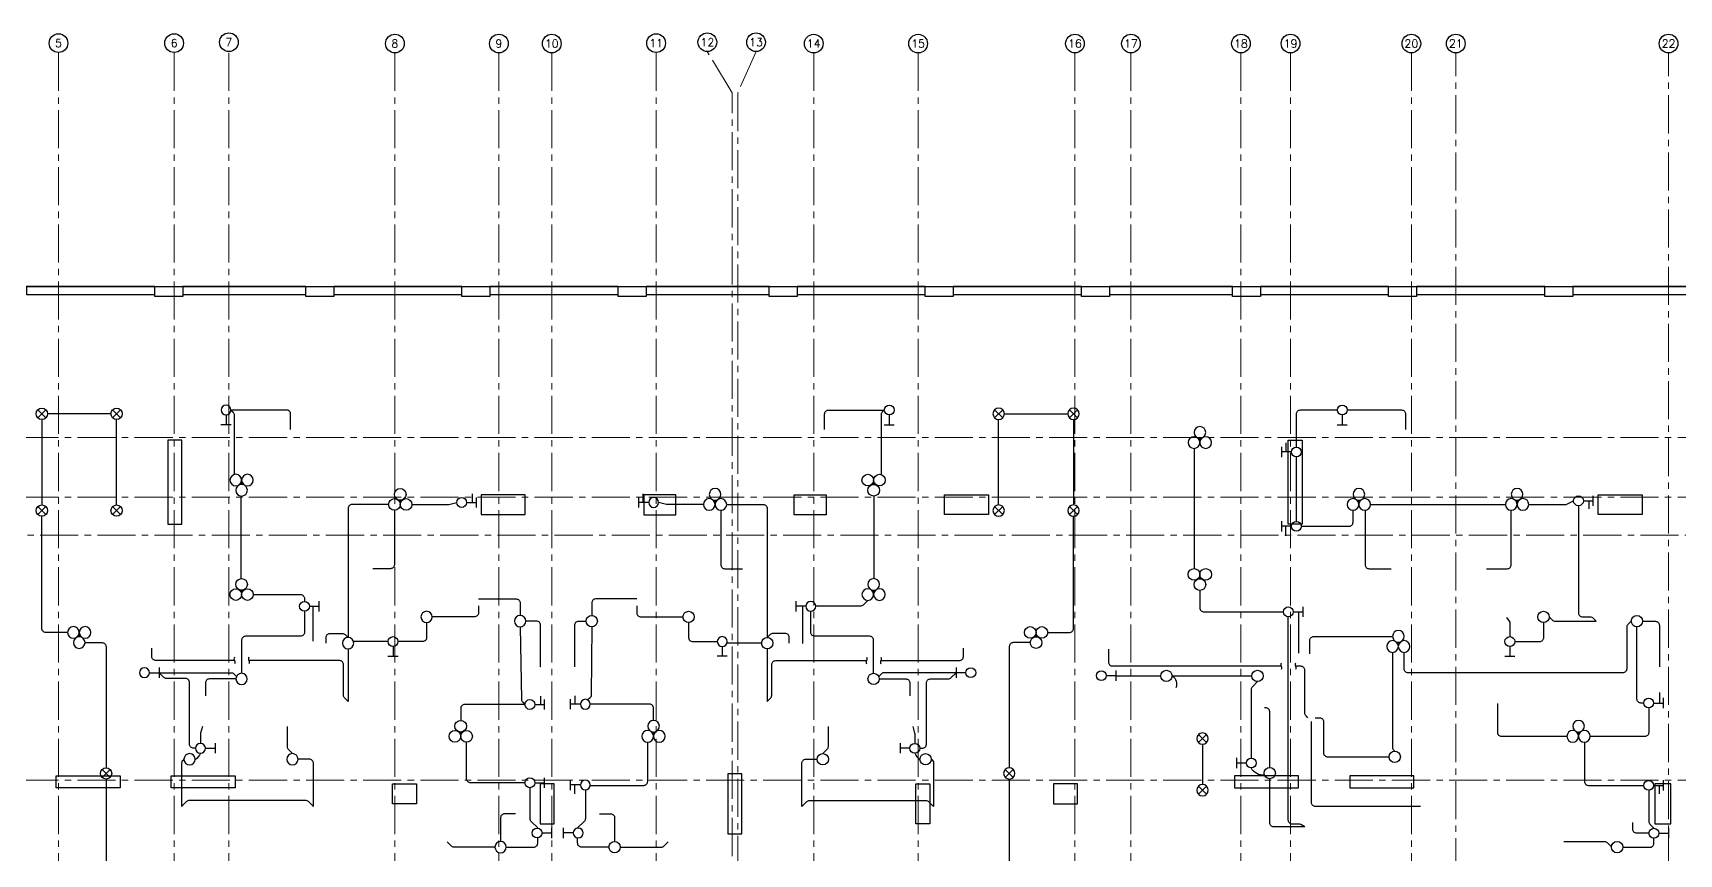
# Model space of a CAD drawing. Header units: metres. Extents: x -10 to 115, y -8 to 36.
# Drawn here: x 10.43 to 51.58, y 15.94 to 36.46 of the extents above; entities that cross this region are included whole.
import ezdxf
from ezdxf.enums import TextEntityAlignment as Align

# ---------------------------------------------------------------- set-up
doc = ezdxf.new("R2010")
doc.units = ezdxf.units.M
doc.linetypes.add('CENTER2', pattern=[28.575, 19.05, -3.175, 3.175, -3.175])
for name, color, linetype in [('Column', 4, 'Continuous'), ('ElecConduit', 20, 'Continuous'), ('ELIGHT', 4, 'Continuous'), ('GRID', 1, 'CENTER2'), ('S-GRID-CIRC', 3, 'Continuous'), ('S-GRID-CIRC-TEXT', 3, 'Continuous'), ('ShearWall', 241, 'Continuous'), ('Slab', 3, 'Continuous'), ('Wall', 1, 'Continuous')]:
    doc.layers.add(name, color=color, linetype=linetype)
doc.layers.add('S-GRID-DIMS', color=2, linetype='Continuous', lineweight=0)
doc.styles.add('S-ROMANS', font='romans.shx', dxfattribs={"width": 0.75})

# ---------------------------------------------------------------- blocks, each defined once
blk = doc.blocks.new('EI2')
at = {"layer": 'ELIGHT'}
for p, q in [((0, 0.181), (0, -0.181)), ((0.35, 0), (0, 0))]:
    blk.add_line(p, q, dxfattribs=at)
blk.add_circle((0.527, 0), 0.176, dxfattribs=at)
blk = doc.blocks.new('E LIGHTING OUTLET')
at = {"layer": 'ELIGHT'}
blk.add_circle((0, 0), 0.177, dxfattribs=at)
blk = doc.blocks.new('EChandlier')
at = {"layer": 'ELIGHT'}
for centre, radius in [((-0.228, 0.13), 0.228), ((0, 0), 0.028), ((0.227, 0.13), 0.228), ((0.002, -0.266), 0.228)]:
    blk.add_circle(centre, radius, dxfattribs=at)
blk = doc.blocks.new('EI1')
at = {"layer": 'ELIGHT'}
for points in [[(0.157, 0.157), (-0.157, -0.157)], [(-0.157, 0.157), (0.157, -0.157)]]:
    blk.add_lwpolyline(points, dxfattribs=at)
blk.add_circle((0, 0), 0.222, dxfattribs=at)
blk = doc.blocks.new('S-GRID-CIRC')
at = {"layer": 'S-GRID-CIRC'}
blk.add_circle((0, 0), 0.35, dxfattribs=at)
at = {"layer": 'S-GRID-CIRC-TEXT', "color": 3, "style": 'S-ROMANS', "flags": 8}
blk.add_attdef('GRID-CIRC', text='', height=0.3, dxfattribs=at).set_placement((0, 0), align=Align.MIDDLE)

msp = doc.modelspace()

# ---------------------------------------------------------------- linework, layer by layer
at = {"layer": 'Column'}
for points in [[(13.475, 29.875), (13.475, 30.125), (14.175, 30.125), (14.175, 29.875)], [(17.253, 29.875), (17.253, 30.125), (17.953, 30.125), (17.953, 29.875)], [(21.155, 29.875), (21.155, 30.125), (21.855, 30.125), (21.855, 29.875)], [(25.058, 29.875), (25.058, 30.125), (25.758, 30.125), (25.758, 29.875)], [(28.836, 29.875), (28.836, 30.125), (29.536, 30.125), (29.536, 29.875)], [(32.738, 29.875), (32.738, 30.125), (33.438, 30.125), (33.438, 29.875)], [(36.641, 29.875), (36.641, 30.125), (37.341, 30.125), (37.341, 29.875)], [(40.419, 29.875), (40.419, 30.125), (41.119, 30.125), (41.119, 29.875)], [(44.321, 29.875), (44.321, 30.125), (45.021, 30.125), (45.021, 29.875)], [(48.224, 29.875), (48.224, 30.125), (48.924, 30.125), (48.924, 29.875)]]:
    msp.add_lwpolyline(points, close=True, dxfattribs=at)
at = {"layer": 'Column', "color": 4, "linetype": 'Continuous'}
for points in [[(21.64, 24.421), (22.74, 24.421), (22.74, 24.92), (21.64, 24.92)], [(25.7, 24.42), (26.5, 24.42), (26.5, 24.92), (25.7, 24.92)], [(30.26, 24.42), (29.46, 24.42), (29.46, 24.92), (30.26, 24.92)], [(34.32, 24.421), (33.22, 24.421), (33.22, 24.92), (34.32, 24.92)], [(50.66, 24.421), (49.56, 24.421), (49.56, 24.92), (50.66, 24.92)], [(28.155, 17.94), (27.805, 17.94), (27.805, 16.44), (28.155, 16.44)], [(19.42, 17.69), (20.02, 17.69), (20.02, 17.19), (19.42, 17.19)], [(23.46, 17.692), (23.11, 17.692), (23.11, 16.692), (23.46, 16.692)], [(32.5, 17.692), (32.85, 17.692), (32.85, 16.692), (32.5, 16.692)], [(36.54, 17.69), (35.94, 17.69), (35.94, 17.19), (36.54, 17.19)], [(51.38, 17.69), (50.98, 17.69), (50.98, 16.69), (51.38, 16.69)]]:
    msp.add_lwpolyline(points, close=True, dxfattribs=at)
at = {"layer": 'ElecConduit', "elevation": -1.5}
for points in [[(10.653, 26.8), (10.653, 24.664)], [(12.381, 26.942), (10.795, 26.942)], [(12.523, 24.664), (12.523, 26.8)], [(34.573, 24.664), (34.573, 26.8)], [(34.715, 26.942), (36.301, 26.942)], [(36.443, 26.8), (36.443, 24.664)], [(39.457, 26.076), (39.457, 23.072)], [(41.751, 26.214), (41.751, 25.988)], [(42.017, 24.253), (42.017, 25.864)], [(15.636, 22.822), (15.636, 24.885)], [(19.904, 24.674), (20.828, 24.674), (21.025, 24.726)], [(21.415, 24.942), (21.415, 24.725)], [(25.68, 24.942), (25.68, 24.725)], [(27.191, 24.674), (26.268, 24.674), (26.07, 24.726)], [(31.459, 22.822), (31.459, 24.885)], [(49.335, 24.563), (49.335, 24.766)], [(43.869, 24.671), (47.241, 24.671)], [(41.751, 23.889), (41.751, 24.13)], [(17.425, 22.129), (17.425, 21.26)], [(29.67, 22.129), (29.67, 21.202)], [(42.078, 20.955), (42.078, 21.991)], [(18.308, 21.066), (18.308, 19.753)], [(19.309, 21.248), (18.444, 21.248)], [(28.646, 21.208), (27.78, 21.208)], [(28.788, 21.066), (28.788, 19.753)], [(23.12, 20.613), (23.109, 20.613)], [(37.508, 20.389), (38.624, 20.389)], [(38.908, 20.389), (40.902, 20.389)], [(23.12, 19.884), (23.12, 19.675)], [(23.975, 19.89), (23.975, 19.681)], [(51.092, 19.972), (51.092, 19.711)], [(39.668, 18.68), (39.668, 17.674)], [(12.258, 17.811), (12.258, 15.069)], [(23.12, 17.496), (23.12, 17.718)], [(34.838, 17.811), (34.838, 15.069)], [(23.975, 17.44), (23.975, 17.663)], [(51.092, 17.438), (51.092, 17.653)]]:
    msp.add_lwpolyline(points, dxfattribs=at)
for points in [[(16.873, 26.547), (16.873, 26.936, 0.414214), (16.773, 27.036), (15.381, 27.036)], [(15.381, 27.036), (15.434, 26.982, -0.198912), (15.464, 26.912), (15.464, 25.424)], [(30.223, 26.547), (30.223, 26.936, -0.414214), (30.323, 27.036), (31.715, 27.036)], [(31.715, 27.036), (31.661, 26.982, 0.198912), (31.632, 26.912), (31.632, 25.424)], [(42.017, 26.111), (42.017, 26.938, -0.414214), (42.117, 27.038), (43.039, 27.038)], [(43.286, 27.038), (44.646, 27.038, -0.414214), (44.746, 26.938), (44.746, 26.549)], [(47.824, 24.671), (48.735, 24.671, 0.119102), (48.78, 24.682), (48.945, 24.766)], [(11.297, 21.475), (10.753, 21.475, -0.414214), (10.653, 21.575), (10.653, 24.38)], [(19.322, 24.674), (18.408, 24.674, 0.414214), (18.308, 24.574), (18.308, 21.35)], [(19.467, 24.529), (19.467, 23.17, -0.414214), (19.367, 23.07), (18.929, 23.07)], [(27.628, 24.529), (27.628, 23.17, 0.414214), (27.728, 23.07), (28.167, 23.07)], [(27.774, 24.674), (28.688, 24.674, -0.414214), (28.788, 24.574), (28.788, 21.35)], [(35.799, 21.475), (36.343, 21.475, 0.414214), (36.443, 21.575), (36.443, 24.38)], [(42.141, 24.129), (43.332, 24.129, 0.414214), (43.432, 24.229), (43.432, 24.525)], [(43.735, 24.53), (43.735, 23.17, 0.414214), (43.835, 23.07), (44.387, 23.07)], [(46.767, 23.07), (47.287, 23.07, 0.414214), (47.387, 23.17), (47.387, 24.53)], [(49.069, 24.643), (49.069, 21.964, 0.414214), (49.169, 21.864), (49.361, 21.864, -0.198912), (49.432, 21.835), (49.513, 21.754)], [(15.939, 22.423), (17.119, 22.423, -0.414214), (17.219, 22.323), (17.219, 22.253)], [(21.568, 22.314), (22.51, 22.314, -0.414214), (22.61, 22.214), (22.61, 21.901)], [(25.528, 22.314), (24.5, 22.314, 0.414214), (24.4, 22.214), (24.4, 21.901)], [(31.302, 22.278), (31.183, 22.159, -0.198912), (31.112, 22.13), (30, 22.13)], [(39.604, 22.527), (39.604, 22.091, 0.414214), (39.704, 21.991), (41.691, 21.991)], [(17.219, 22.006), (17.219, 21.48, -0.414214), (17.119, 21.38), (15.748, 21.38, 0.414214), (15.648, 21.28), (15.648, 20.455)], [(21.568, 22.145), (21.568, 21.964, -0.414214), (21.468, 21.864), (20.415, 21.864)], [(25.528, 22.145), (25.528, 21.964, 0.414214), (25.628, 21.864), (26.681, 21.864)], [(31.448, 20.455), (31.448, 21.28, 0.414214), (31.348, 21.38), (29.977, 21.38, -0.414214), (29.877, 21.48), (29.877, 22.006)], [(42.228, 16.617), (42.124, 16.673, 0.125344), (42.076, 16.685), (41.914, 16.685, -0.414214), (41.814, 16.785), (41.814, 21.868)], [(47.271, 21.847), (47.334, 21.758, -0.155023), (47.353, 21.7), (47.353, 21.372)], [(48.335, 21.864), (48.415, 21.784, 0.198912), (48.486, 21.755), (49.513, 21.755)], [(17.759, 21.207), (17.759, 21.351, -0.414214), (17.859, 21.451), (18.166, 21.451, -0.198912), (18.236, 21.421), (18.308, 21.35)], [(20.273, 21.722), (20.273, 21.348, -0.414214), (20.173, 21.248), (19.552, 21.248)], [(22.61, 21.617), (22.645, 19.802, 0.198912), (22.675, 19.731), (22.73, 19.675)], [(23.12, 20.613), (23.12, 21.659, 0.414214), (23.02, 21.759), (22.752, 21.759)], [(23.975, 20.613), (23.975, 21.659, -0.414214), (24.075, 21.759), (24.258, 21.759)], [(24.4, 21.617), (24.39, 19.914, -0.198912), (24.361, 19.844), (24.305, 19.788)], [(26.823, 21.722), (26.823, 21.348, 0.414214), (26.923, 21.248), (27.543, 21.248)], [(29.336, 21.207), (29.336, 21.351, 0.414214), (29.236, 21.451), (28.93, 21.451, 0.198912), (28.859, 21.421), (28.788, 21.35)], [(50.388, 21.759), (50.302, 21.673, 0.198912), (50.273, 21.602), (50.273, 20.564, -0.414214), (50.173, 20.464), (44.811, 20.464, -0.414214), (44.711, 20.564), (44.711, 20.979)], [(48.193, 21.722), (48.193, 21.343, -0.414214), (48.093, 21.243), (47.476, 21.243)], [(50.7, 19.712), (50.63, 19.712, -0.414214), (50.53, 19.812), (50.53, 21.617)], [(50.672, 21.754), (50.99, 21.754, -0.414214), (51.09, 21.654), (51.09, 20.617)], [(11.733, 21.222), (12.158, 21.222, -0.414214), (12.258, 21.122), (12.258, 18.095)], [(15.467, 20.772), (13.505, 20.772, -0.414214), (13.405, 20.872), (13.405, 21.083)], [(31.628, 20.772), (33.591, 20.772, 0.414214), (33.691, 20.872), (33.691, 21.083)], [(35.363, 21.222), (34.938, 21.222, 0.414214), (34.838, 21.122), (34.838, 18.095)], [(41.634, 20.629), (37.425, 20.629, -0.414214), (37.325, 20.729), (37.325, 21.055)], [(42.354, 20.944), (42.354, 21.278, -0.414214), (42.454, 21.378), (44.42, 21.378)], [(15.467, 20.855, 0.242715), (15.467, 20.772, -0.242715), (15.467, 20.69)], [(15.828, 20.855, 0.242715), (15.828, 20.772, -0.242715), (15.828, 20.69)], [(18.308, 19.753), (18.225, 19.836, -0.198912), (18.196, 19.906), (18.196, 20.672, 0.414214), (18.096, 20.772), (15.828, 20.772)], [(28.788, 19.753), (28.871, 19.836, 0.198912), (28.9, 19.906), (28.9, 20.672, -0.414214), (29, 20.772), (31.268, 20.772)], [(31.268, 20.855, -0.242715), (31.268, 20.772, 0.242715), (31.268, 20.69)], [(31.628, 20.855, -0.242715), (31.628, 20.772, 0.242715), (31.628, 20.69)], [(41.634, 20.711, 0.242715), (41.634, 20.629, -0.242715), (41.634, 20.546)], [(41.994, 20.711, 0.242715), (41.994, 20.629, -0.242715), (41.994, 20.546)], [(42.303, 19.343), (42.257, 19.389, -0.198912), (42.228, 19.46), (42.228, 20.529, 0.414214), (42.128, 20.629), (41.994, 20.629)], [(44.419, 20.979), (44.419, 18.606, 0.198912), (44.449, 18.535), (44.475, 18.509)], [(13.588, 20.47), (15.38, 20.47, -0.192521), (15.449, 20.443), (15.52, 20.375)], [(14.495, 18.58), (14.446, 18.58, -0.414214), (14.346, 18.68), (14.346, 20.224, 0.414214), (14.246, 20.324), (13.775, 20.324, -0.198912), (13.705, 20.353), (13.588, 20.47)], [(15.506, 20.313), (14.843, 20.313, 0.414214), (14.743, 20.213), (14.743, 19.89)], [(33.508, 20.47), (31.716, 20.47, 0.192521), (31.647, 20.443), (31.576, 20.375)], [(31.59, 20.313), (32.253, 20.313, -0.414214), (32.353, 20.213), (32.353, 19.89)], [(32.6, 18.58), (32.666, 18.58, 0.414214), (32.766, 18.68), (32.766, 20.214, -0.414214), (32.866, 20.314), (33.311, 20.314, 0.198912), (33.381, 20.343), (33.508, 20.47)], [(38.908, 20.389, -0.383648), (39.002, 20.09, 3.183241)], [(41.044, 20.247), (40.916, 20.119, 0.198912), (40.887, 20.048), (40.887, 18.335)], [(22.73, 19.675), (21.224, 19.675, 0.414214), (21.124, 19.575), (21.124, 19.279)], [(25.946, 19.279), (25.946, 19.582, 0.414214), (25.846, 19.682), (24.365, 19.682)], [(41.35, 18.104), (41.35, 19.494, 0.414214), (41.25, 19.594), (41.223, 19.594)], [(42.489, 19.343), (42.596, 19.343, -0.414214), (42.696, 19.243), (42.696, 18.467, 0.414214), (42.796, 18.367), (44.333, 18.367)], [(48.779, 18.874), (47.148, 18.874, -0.414214), (47.048, 18.974), (47.048, 19.696)], [(50.824, 19.588), (50.824, 18.974, -0.414214), (50.724, 18.874), (49.362, 18.874)], [(14.671, 19.123), (14.623, 18.961, 0.071989), (14.619, 18.932), (14.619, 18.704)], [(16.788, 19.123), (16.788, 18.62, 0.198912), (16.817, 18.549), (16.918, 18.449)], [(30.307, 19.123), (30.307, 18.62, -0.198912), (30.278, 18.549), (30.178, 18.449)], [(32.424, 19.123), (32.472, 18.961, -0.071989), (32.477, 18.932), (32.477, 18.704)], [(45.121, 17.122), (42.496, 17.122, -0.414214), (42.396, 17.222), (42.396, 19.25)], [(22.73, 17.719), (21.371, 17.719, -0.414214), (21.271, 17.819), (21.271, 18.734)], [(24.365, 17.654), (25.699, 17.654, 0.414214), (25.799, 17.754), (25.799, 18.734)], [(49.216, 18.734), (49.216, 17.754, 0.414214), (49.316, 17.654), (50.701, 17.654)], [(14.206, 18.307), (14.177, 18.278, 0.198912), (14.148, 18.207), (14.148, 17.124)], [(14.619, 18.457, -0.134302), (14.488, 18.294, 1.72592)], [(17.443, 17.122), (17.443, 18.207, 0.414214), (17.343, 18.307), (17.06, 18.307)], [(29.653, 17.122), (29.653, 18.207, -0.414214), (29.753, 18.307), (30.036, 18.307)], [(32.477, 18.457, 0.134302), (32.608, 18.294, -1.72592)], [(32.89, 18.307), (32.919, 18.278, -0.198912), (32.948, 18.207), (32.948, 17.124)], [(41.217, 17.913, -0.327489), (40.887, 18.088, 3.420201)], [(42.228, 16.617), (41.45, 16.617, -0.414214), (41.35, 16.717), (41.35, 17.82)], [(22.854, 17.595), (22.854, 16.824, 0.198912), (22.883, 16.754), (23.049, 16.588)], [(24.242, 17.54), (24.242, 16.824, -0.198912), (24.212, 16.753), (24.047, 16.588)], [(50.824, 17.53), (50.824, 16.752, 0.198912), (50.853, 16.681), (50.954, 16.581)], [(17.443, 17.122), (17.316, 17.249, 0.198912), (17.245, 17.278), (14.343, 17.278, 0.198912), (14.272, 17.249), (14.148, 17.124)], [(22.498, 16.942), (22.223, 16.942, 0.414214), (22.123, 16.842), (22.123, 16.252)], [(24.597, 16.942), (24.873, 16.942, -0.414214), (24.973, 16.842), (24.973, 16.252)], [(29.653, 17.122), (29.78, 17.249, -0.198912), (29.851, 17.278), (32.752, 17.278, -0.198912), (32.823, 17.249), (32.948, 17.124)], [(50.831, 16.457), (50.525, 16.457, -0.414214), (50.425, 16.557), (50.425, 16.723)], [(21.981, 16.11), (20.958, 16.11, -0.198912), (20.887, 16.14), (20.783, 16.244)], [(22.265, 16.11), (22.949, 16.11, 0.414214), (23.049, 16.21), (23.049, 16.341)], [(24.831, 16.11), (24.147, 16.11, -0.414214), (24.047, 16.21), (24.047, 16.341)], [(25.115, 16.11), (26.138, 16.11, 0.198912), (26.208, 16.14), (26.313, 16.244)], [(49.893, 16.113), (49.791, 16.215, 0.198912), (49.721, 16.244), (48.703, 16.244)], [(50.177, 16.105), (50.854, 16.105, 0.414214), (50.954, 16.205), (50.954, 16.334)]]:
    msp.add_lwpolyline(points, format="xyb", dxfattribs=at)
at = {"layer": 'GRID', "lineweight": 0, "ltscale": 0.05}
for p, q in [((11.07, 35.963), (11.07, -7.482)), ((13.96, 35.963), (13.96, -7.482)), ((15.33, 35.963), (15.33, -7.482)), ((19.48, 35.963), (19.48, -7.482)), ((22.08, 35.963), (22.08, -7.482)), ((23.4, 35.963), (23.4, -7.482)), ((26.01, 35.963), (26.01, -7.482)), ((29.95, 35.963), (29.95, -7.482)), ((32.56, 35.963), (32.56, -7.482)), ((36.48, 35.963), (36.48, -7.482)), ((37.88, 35.963), (37.88, -7.482)), ((40.63, 35.963), (40.63, -7.482)), ((41.87, 35.963), (41.87, -7.482)), ((44.89, 35.963), (44.89, -7.482)), ((46, -7.482), (46, 35.963)), ((51.32, -7.482), (51.32, 35.963)), ((-9.888, 26.35), (114.619, 26.351)), ((-9.888, 24.86), (114.619, 24.861)), ((-9.888, 17.78), (114.619, 17.781))]:
    msp.add_line(p, q, dxfattribs=at)
for points in [[(27.37, -7.45), (27.91, -6.974), (27.91, 34.963), (27.29, 35.995)], [(28.51, 35.995), (28.05, 34.963), (28.05, -6.974), (28.51, -7.45)], [(-9.89, 23.41), (-9.39, 23.91), (114.541, 23.911), (114.612, 23.411)]]:
    msp.add_lwpolyline(points, dxfattribs=at)
at = {"layer": 'ShearWall'}
for points in [[(14.15, 26.28), (13.8, 26.28), (13.8, 24.18), (14.15, 24.18)], [(41.81, 26.28), (42.16, 26.28), (42.16, 24.18), (41.81, 24.18)], [(11.01, 17.59), (11.01, 17.89), (12.61, 17.89), (12.61, 17.59)], [(13.89, 17.59), (13.89, 17.89), (15.49, 17.89), (15.49, 17.59)], [(42.07, 17.59), (42.07, 17.89), (40.47, 17.89), (40.47, 17.59)], [(44.95, 17.59), (44.95, 17.89), (43.35, 17.89), (43.35, 17.59)]]:
    msp.add_lwpolyline(points, close=True, dxfattribs=at)
at = {"layer": 'Slab'}
msp.add_lwpolyline([(55.875, 30.125), (55.875, -2.875), (-3.41, -2.875), (-3.41, -3.325), (-8.29, -3.325), (-8.291, -2.423), (-8.29, -2.423), (-8.29, 30.125), (55.875, 30.125)], dxfattribs=at)
at = {"layer": 'Wall'}
for points in [[(10.273, 29.925), (13.475, 29.925), (13.475, 30.125), (10.273, 30.125)], [(14.175, 29.925), (17.253, 29.925), (17.253, 30.125), (14.175, 30.125)], [(17.953, 29.925), (21.155, 29.925), (21.155, 30.125), (17.953, 30.125)], [(21.855, 29.925), (25.058, 29.925), (25.058, 30.125), (21.855, 30.125)], [(25.758, 29.925), (28.836, 29.925), (28.836, 30.125), (25.758, 30.125)], [(29.536, 29.925), (32.738, 29.925), (32.738, 30.125), (29.536, 30.125)], [(33.438, 29.925), (36.641, 29.925), (36.641, 30.125), (33.438, 30.125)], [(37.341, 29.925), (40.419, 29.925), (40.419, 30.125), (37.341, 30.125)], [(41.119, 29.925), (44.321, 29.925), (44.321, 30.125), (41.119, 30.125)], [(45.021, 29.925), (48.224, 29.925), (48.224, 30.125), (45.021, 30.125)], [(48.924, 29.925), (52.002, 29.925), (52.002, 30.125), (48.924, 30.125)]]:
    msp.add_lwpolyline(points, close=True, dxfattribs=at)

# ---------------------------------------------------------------- block references
at = {"layer": 'ELIGHT'}
for name, p, xscale, yscale, zscale, rotation in [('EI2', (43.162, 26.669, -1.5), 0.7, 0.7, 0.7, 90.00025936263576), ('EI1', (10.653, 26.942, -1.5), 0.6399999999872202, 0.6399999999872202, 0.6399999999872202, 180), ('EI1', (12.523, 26.942, -1.5), 0.6399999999872202, 0.6399999999872202, 0.6399999999872202, 180), ('EI2', (15.258, 26.667, -1.5), -0.7, 0.7, 0.7, 269.9997406373642), ('EI2', (31.838, 26.667, -1.5), 0.7, 0.7, 0.7, 90.00025936263579), ('EI1', (34.573, 26.942, -1.5), -0.6399999999872202, 0.6399999999872202, 0.6399999999872202, 180), ('EI1', (36.443, 26.942, -1.5), -0.6399999999872202, 0.6399999999872202, 0.6399999999872202, 180), ('EChandlier', (39.603, 26.305, -1.5), -0.6400000000000001, 0.6400000000000001, 0.6400000000000001, 180.0002593626358), ('EI2', (41.648, 25.988, -1.5), 0.7, 0.7, 0.7, 0.0002593626357643318), ('EChandlier', (15.648, 25.2, -1.5), -0.6400000000000001, 0.6400000000000001, 0.6400000000000001, 0.0002593626357683121), ('EChandlier', (31.448, 25.2, -1.5), 0.6400000000000001, 0.6400000000000001, 0.6400000000000001, 359.9997406373642), ('EChandlier', (19.613, 24.758, -1.5), 0.6400000000000001, 0.6400000000000001, 0.6400000000000001, 179.9997406373642), ('EI2', (21.518, 24.725, -1.5), 0.7, 0.7, 0.7, 180.0002593626356), ('EI2', (25.578, 24.725, -1.5), -0.7, 0.7, 0.7, 179.9997406373643), ('EChandlier', (27.483, 24.758, -1.5), -0.6400000000000001, 0.6400000000000001, 0.6400000000000001, 180.0002593626358), ('EChandlier', (43.578, 24.759, -1.5), -0.6400000000000001, 0.6400000000000001, 0.6400000000000001, 180.0002593626358), ('EChandlier', (47.533, 24.759, -1.5), -0.6400000000000001, 0.6400000000000001, 0.6400000000000001, 180.0002593626358), ('EI2', (49.438, 24.766, -1.5), 0.7, 0.7, 0.7, 180.0002593626356), ('EI1', (10.653, 24.522, -1.5), 0.6399999999872202, 0.6399999999872202, 0.6399999999872202, 180), ('EI1', (12.523, 24.522, -1.5), 0.6399999999872202, 0.6399999999872202, 0.6399999999872202, 180), ('EI1', (34.573, 24.522, -1.5), -0.6399999999872202, 0.6399999999872202, 0.6399999999872202, 180), ('EI1', (36.443, 24.522, -1.5), -0.6399999999872202, 0.6399999999872202, 0.6399999999872202, 180), ('EI2', (41.648, 24.13, -1.5), 0.7, 0.7, 0.7, 0.0002593626357643318), ('EChandlier', (39.603, 22.843, -1.5), 0.6400000000000001, 0.6400000000000001, 0.6400000000000001, 359.9997406373642), ('EChandlier', (15.648, 22.507, -1.5), 0.6400000000000001, 0.6400000000000001, 0.6400000000000001, 179.9997406373642), ('EChandlier', (31.448, 22.507, -1.5), -0.6400000000000001, 0.6400000000000001, 0.6400000000000001, 180.0002593626358), ('EI2', (17.588, 22.129, -1.5), 0.7, 0.7, 0.7, 180.0002593626356), ('EI2', (29.508, 22.129, -1.5), -0.7, 0.7, 0.7, 179.9997406373643), ('E LIGHTING OUTLET', (20.273, 21.864, -1.5), -0.8, 0.8, 0.8, 0.0002593626357683121), ('E LIGHTING OUTLET', (22.61, 21.759, -1.5), -0.8, 0.8, 0.8, 0.0002593626357683121), ('E LIGHTING OUTLET', (24.4, 21.759, -1.5), 0.8, 0.8, 0.8, 359.9997406373642), ('E LIGHTING OUTLET', (26.823, 21.864, -1.5), 0.8, 0.8, 0.8, 359.9997406373642), ('EI2', (42.183, 21.991, -1.5), 0.7, 0.7, 0.7, 180.0002593626356), ('E LIGHTING OUTLET', (48.193, 21.864, -1.5), 0.8, 0.8, 0.8, 359.9997406373642), ('E LIGHTING OUTLET', (50.53, 21.759, -1.5), 0.8, 0.8, 0.8, 359.9997406373642), ('EChandlier', (11.588, 21.392, -1.5), -0.6400000000000001, 0.6400000000000001, 0.6400000000000001, 0.0002593626357683121), ('EChandlier', (35.508, 21.392, -1.5), 0.6400000000000001, 0.6400000000000001, 0.6400000000000001, 359.9997406373642), ('EChandlier', (44.565, 21.208, -1.5), -0.6400000000000001, 0.6400000000000001, 0.6400000000000001, 180.0002593626358), ('E LIGHTING OUTLET', (18.308, 21.208, -1.5), -0.8, 0.8, 0.8, 0.0002593626357683121), ('EI2', (19.433, 20.879, -1.5), 0.7, 0.7, 0.7, 90.00025936263579), ('EI2', (27.663, 20.879, -1.5), -0.7, 0.7, 0.7, 269.9997406373642), ('E LIGHTING OUTLET', (28.788, 21.208, -1.5), 0.8, 0.8, 0.8, 359.9997406373642), ('EI2', (47.352, 20.879, -1.5), 0.7, 0.7, 0.7, 90.00025936263579), ('EI2', (13.588, 20.47, -1.5), -0.7, 0.7, 0.7, 359.9997406373643), ('EI2', (33.508, 20.47, -1.5), 0.7, 0.7, 0.7, 0.0002593626357178372), ('E LIGHTING OUTLET', (15.648, 20.313, -1.5), -0.8, 0.8, 0.8, 0.0002593626357683121), ('E LIGHTING OUTLET', (31.448, 20.313, -1.5), 0.8, 0.8, 0.8, 359.9997406373642), ('EI2', (37.508, 20.397, -1.5), 0.7, 0.7, 0.7, 180.0002593626356), ('E LIGHTING OUTLET', (38.766, 20.389, -1.5), 0.8, 0.8, 0.8, 359.9997406373642), ('E LIGHTING OUTLET', (41.044, 20.389, -1.5), 0.8, 0.8, 0.8, 359.9997406373642), ('EI2', (23.223, 19.675, -1.5), 0.7, 0.7, 0.7, 180.0002593626356), ('EI2', (23.873, 19.681, -1.5), -0.7, 0.7, 0.7, 179.9997406373643), ('EI2', (51.193, 19.711, -1.5), 0.7, 0.7, 0.7, 180.0002593626356), ('EChandlier', (21.125, 18.963, -1.5), 0.6400000000000001, 0.6400000000000001, 0.6400000000000001, 179.9997406373642), ('EChandlier', (25.945, 18.963, -1.5), -0.6400000000000001, 0.6400000000000001, 0.6400000000000001, 180.0002593626358), ('EI1', (39.668, 18.822, -1.5), -0.6399999999872202, 0.6399999999872202, 0.6399999999872202, 180), ('EChandlier', (49.07, 18.963, -1.5), -0.6400000000000001, 0.6400000000000001, 0.6400000000000001, 180.0002593626358), ('EI2', (14.988, 18.581, -1.5), -0.7, 0.7, 0.7, 359.9997406373642), ('EI2', (32.108, 18.581, -1.5), 0.7, 0.7, 0.7, 0.0002593626357643318), ('E LIGHTING OUTLET', (14.348, 18.307, -1.5), -0.8, 0.8, 0.8, 0.0002593626357683121), ('E LIGHTING OUTLET', (16.918, 18.307, -1.5), -0.8, 0.8, 0.8, 0.0002593626357683121), ('E LIGHTING OUTLET', (30.178, 18.307, -1.5), 0.8, 0.8, 0.8, 359.9997406373642), ('E LIGHTING OUTLET', (32.748, 18.307, -1.5), 0.8, 0.8, 0.8, 359.9997406373642), ('EI2', (40.518, 18.212, -1.5), 0.7, 0.7, 0.7, 0.0002593626357643318), ('E LIGHTING OUTLET', (44.475, 18.367, -1.5), 0.8, 0.8, 0.8, 359.9997406373642), ('EI1', (12.258, 17.953, -1.5), 0.6399999999872202, 0.6399999999872202, 0.6399999999872202, 180), ('EI2', (23.223, 17.718, -1.5), 0.7, 0.7, 0.7, 180.0002593626356), ('EI2', (23.873, 17.663, -1.5), -0.7, 0.7, 0.7, 179.9997406373643), ('EI1', (34.838, 17.953, -1.5), -0.6399999999872202, 0.6399999999872202, 0.6399999999872202, 180), ('E LIGHTING OUTLET', (41.35, 17.962, -1.5), 0.8, 0.8, 0.8, 359.9997406373642), ('EI2', (51.193, 17.653, -1.5), 0.7, 0.7, 0.7, 180.0002593626356), ('EI1', (39.668, 17.532, -1.5), -0.6399999999872202, 0.6399999999872202, 0.6399999999872202, 180), ('EI2', (23.403, 16.464, -1.5), 0.7, 0.7, 0.7, 180.0002593626356), ('EI2', (23.693, 16.464, -1.5), -0.7, 0.7, 0.7, 179.9997406373643), ('EI2', (51.323, 16.457, -1.5), 0.7, 0.7, 0.7, 180.0002593626356), ('E LIGHTING OUTLET', (22.123, 16.11, -1.5), -0.8, 0.8, 0.8, 0.0002593626357683121), ('E LIGHTING OUTLET', (24.973, 16.11, -1.5), 0.8, 0.8, 0.8, 359.9997406373642), ('E LIGHTING OUTLET', (50.035, 16.11, -1.5), 0.8, 0.8, 0.8, 359.9997406373642)]:
    msp.add_blockref(name, p, dxfattribs=dict(at, xscale=xscale, yscale=yscale, zscale=zscale, rotation=rotation))
at = {"layer": 'S-GRID-DIMS', "ltscale": 20}
ref = msp.add_blockref('S-GRID-CIRC', (11.07, 36.207), dxfattribs=dict(at, xscale=0.667, yscale=0.667, zscale=0.667))
ref.add_attrib('GRID-CIRC', '5', dxfattribs={"layer": 'S-GRID-CIRC-TEXT', "color": 3, "height": 0.2, "style": 'S-ROMANS'}).set_placement((11.07, 36.207), align=Align.MIDDLE)
ref = msp.add_blockref('S-GRID-CIRC', (13.96, 36.207), dxfattribs=dict(at, xscale=0.667, yscale=0.667, zscale=0.667))
ref.add_attrib('GRID-CIRC', '6', dxfattribs={"layer": 'S-GRID-CIRC-TEXT', "color": 3, "height": 0.2, "style": 'S-ROMANS'}).set_placement((13.96, 36.207), align=Align.MIDDLE)
ref = msp.add_blockref('S-GRID-CIRC', (15.33, 36.229), dxfattribs=dict(at, xscale=0.667, yscale=0.667, zscale=0.667))
ref.add_attrib('GRID-CIRC', '7', dxfattribs={"layer": 'S-GRID-CIRC-TEXT', "color": 3, "height": 0.2, "style": 'S-ROMANS'}).set_placement((15.33, 36.229), align=Align.MIDDLE)
ref = msp.add_blockref('S-GRID-CIRC', (19.48, 36.196), dxfattribs=dict(at, xscale=0.667, yscale=0.667, zscale=0.667))
ref.add_attrib('GRID-CIRC', '8', dxfattribs={"layer": 'S-GRID-CIRC-TEXT', "color": 3, "height": 0.2, "style": 'S-ROMANS'}).set_placement((19.48, 36.196), align=Align.MIDDLE)
ref = msp.add_blockref('S-GRID-CIRC', (22.08, 36.196), dxfattribs=dict(at, xscale=0.667, yscale=0.667, zscale=0.667))
ref.add_attrib('GRID-CIRC', '9', dxfattribs={"layer": 'S-GRID-CIRC-TEXT', "color": 3, "height": 0.2, "style": 'S-ROMANS'}).set_placement((22.08, 36.196), align=Align.MIDDLE)
ref = msp.add_blockref('S-GRID-CIRC', (23.401, 36.196), dxfattribs=dict(at, xscale=0.667, yscale=0.667, zscale=0.667))
ref.add_attrib('GRID-CIRC', '10', dxfattribs={"layer": 'S-GRID-CIRC-TEXT', "color": 3, "height": 0.2001, "style": 'S-ROMANS'}).set_placement((23.401, 36.196), align=Align.MIDDLE)
ref = msp.add_blockref('S-GRID-CIRC', (26.01, 36.207), dxfattribs=dict(at, xscale=0.667, yscale=0.667, zscale=0.667))
ref.add_attrib('GRID-CIRC', '11', dxfattribs={"layer": 'S-GRID-CIRC-TEXT', "color": 3, "height": 0.2001, "style": 'S-ROMANS'}).set_placement((26.01, 36.207), align=Align.MIDDLE)
ref = msp.add_blockref('S-GRID-CIRC', (27.29, 36.229), dxfattribs=dict(at, xscale=0.667, yscale=0.667, zscale=0.667))
ref.add_attrib('GRID-CIRC', '12', dxfattribs={"layer": 'S-GRID-CIRC-TEXT', "color": 3, "height": 0.2001, "style": 'S-ROMANS'}).set_placement((27.29, 36.229), align=Align.MIDDLE)
ref = msp.add_blockref('S-GRID-CIRC', (28.508, 36.229), dxfattribs=dict(at, xscale=0.667, yscale=0.667, zscale=0.667))
ref.add_attrib('GRID-CIRC', '13', dxfattribs={"layer": 'S-GRID-CIRC-TEXT', "color": 3, "height": 0.2001, "style": 'S-ROMANS'}).set_placement((28.508, 36.229), align=Align.MIDDLE)
ref = msp.add_blockref('S-GRID-CIRC', (29.95, 36.195), dxfattribs=dict(at, xscale=0.667, yscale=0.667, zscale=0.667))
ref.add_attrib('GRID-CIRC', '14', dxfattribs={"layer": 'S-GRID-CIRC-TEXT', "color": 3, "height": 0.2001, "style": 'S-ROMANS'}).set_placement((29.95, 36.195), align=Align.MIDDLE)
ref = msp.add_blockref('S-GRID-CIRC', (32.56, 36.195), dxfattribs=dict(at, xscale=0.667, yscale=0.667, zscale=0.667))
ref.add_attrib('GRID-CIRC', '15', dxfattribs={"layer": 'S-GRID-CIRC-TEXT', "color": 3, "height": 0.2001, "style": 'S-ROMANS'}).set_placement((32.56, 36.195), align=Align.MIDDLE)
ref = msp.add_blockref('S-GRID-CIRC', (36.48, 36.196), dxfattribs=dict(at, xscale=0.667, yscale=0.667, zscale=0.667))
ref.add_attrib('GRID-CIRC', '16', dxfattribs={"layer": 'S-GRID-CIRC-TEXT', "color": 3, "height": 0.2001, "style": 'S-ROMANS'}).set_placement((36.48, 36.196), align=Align.MIDDLE)
ref = msp.add_blockref('S-GRID-CIRC', (37.88, 36.196), dxfattribs=dict(at, xscale=0.667, yscale=0.667, zscale=0.667))
ref.add_attrib('GRID-CIRC', '17', dxfattribs={"layer": 'S-GRID-CIRC-TEXT', "color": 3, "height": 0.2001, "style": 'S-ROMANS'}).set_placement((37.88, 36.196), align=Align.MIDDLE)
ref = msp.add_blockref('S-GRID-CIRC', (40.63, 36.196), dxfattribs=dict(at, xscale=0.667, yscale=0.667, zscale=0.667))
ref.add_attrib('GRID-CIRC', '18', dxfattribs={"layer": 'S-GRID-CIRC-TEXT', "color": 3, "height": 0.2001, "style": 'S-ROMANS'}).set_placement((40.63, 36.196), align=Align.MIDDLE)
ref = msp.add_blockref('S-GRID-CIRC', (41.87, 36.196), dxfattribs=dict(at, xscale=0.667, yscale=0.667, zscale=0.667))
ref.add_attrib('GRID-CIRC', '19', dxfattribs={"layer": 'S-GRID-CIRC-TEXT', "color": 3, "height": 0.2001, "style": 'S-ROMANS'}).set_placement((41.87, 36.196), align=Align.MIDDLE)
ref = msp.add_blockref('S-GRID-CIRC', (44.89, 36.196), dxfattribs=dict(at, xscale=0.667, yscale=0.667, zscale=0.667))
ref.add_attrib('GRID-CIRC', '20', dxfattribs={"layer": 'S-GRID-CIRC-TEXT', "color": 3, "height": 0.2001, "style": 'S-ROMANS'}).set_placement((44.89, 36.196), align=Align.MIDDLE)
ref = msp.add_blockref('S-GRID-CIRC', (46.001, 36.196), dxfattribs=dict(at, xscale=0.667, yscale=0.667, zscale=0.667))
ref.add_attrib('GRID-CIRC', '21', dxfattribs={"layer": 'S-GRID-CIRC-TEXT', "color": 3, "height": 0.2001, "style": 'S-ROMANS'}).set_placement((46.001, 36.196), align=Align.MIDDLE)
ref = msp.add_blockref('S-GRID-CIRC', (51.32, 36.196), dxfattribs=dict(at, xscale=0.667, yscale=0.667, zscale=0.667))
ref.add_attrib('GRID-CIRC', '22', dxfattribs={"layer": 'S-GRID-CIRC-TEXT', "color": 3, "height": 0.2001, "style": 'S-ROMANS'}).set_placement((51.32, 36.196), align=Align.MIDDLE)

doc.saveas('drawing.dxf')
